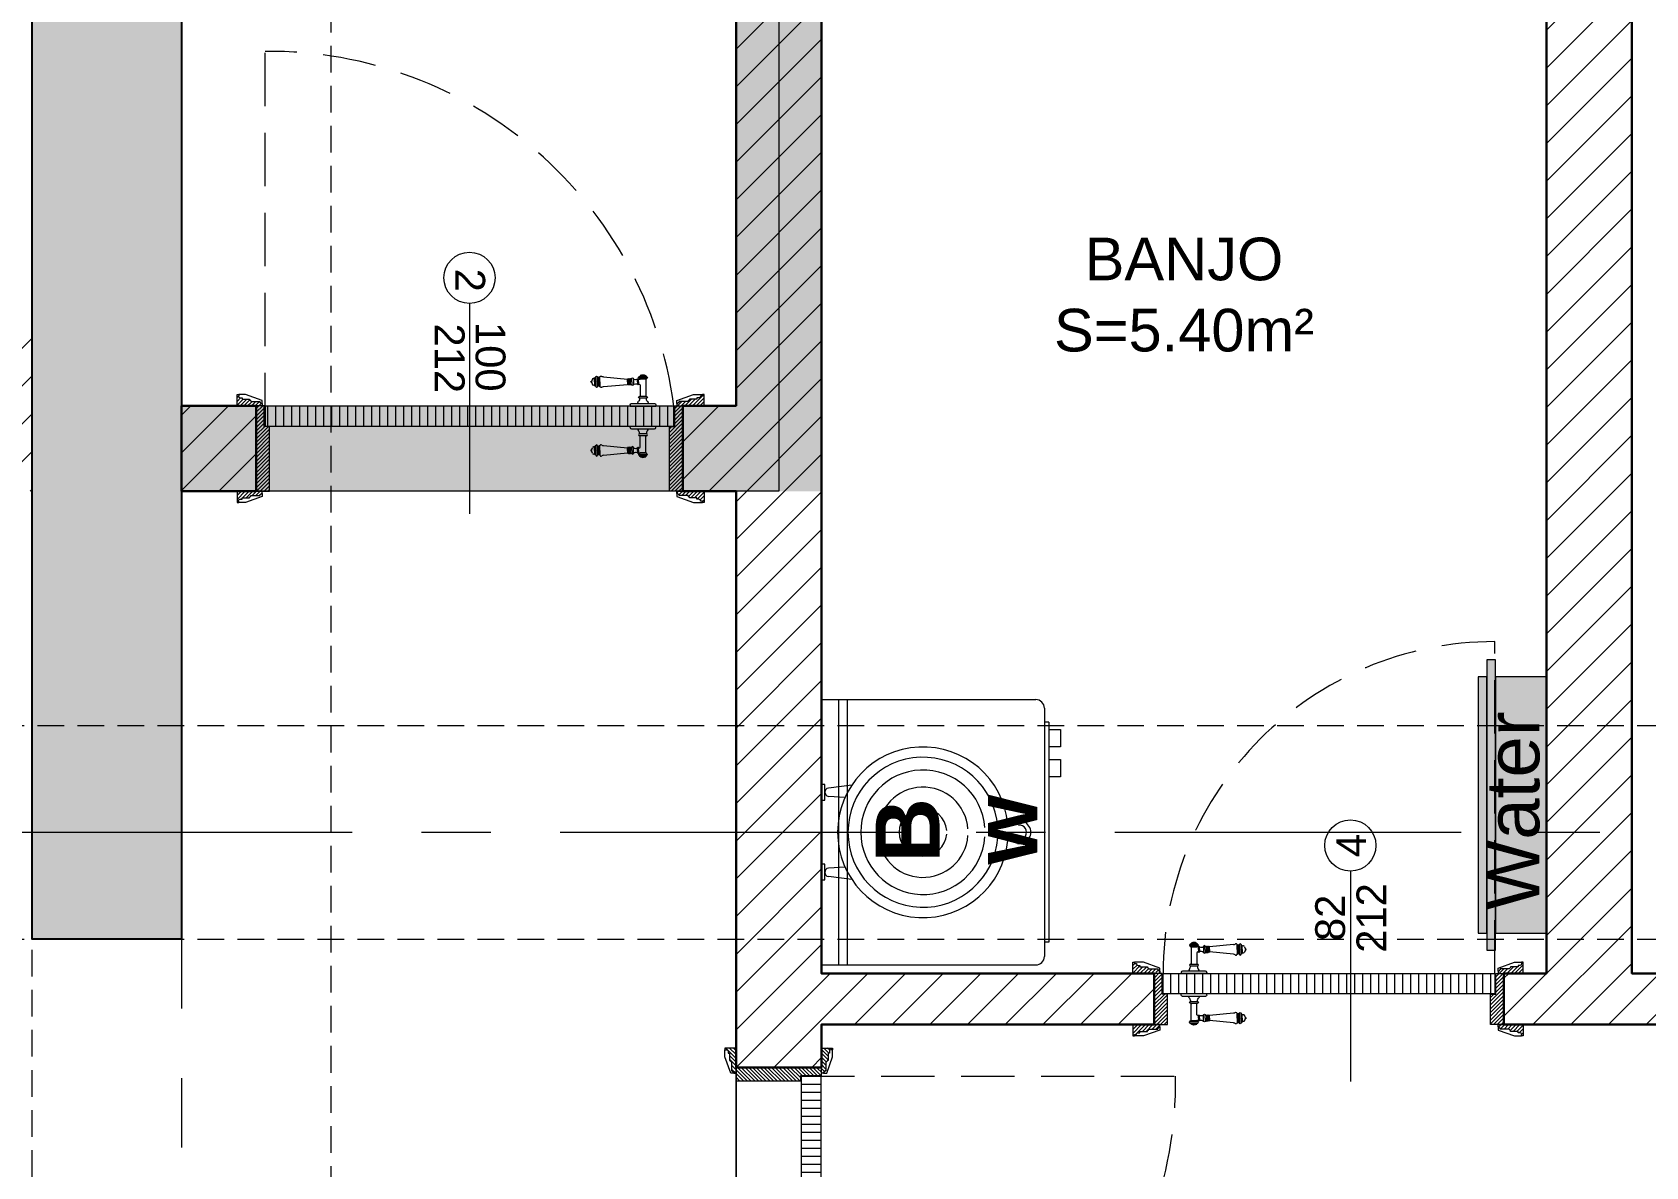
# Model space of a CAD drawing. Header units: centimetres. Extents: x 92587 to 105438, y -55119 to -48334.
# Drawn here: x 94709.1 to 95087.4, y -51350.6 to -51084.8 of the extents above; entities that cross this region are included whole.
import ezdxf

# ---------------------------------------------------------------- set-up
doc = ezdxf.new("R2010")
doc.units = ezdxf.units.CM
doc.header["$LTSCALE"] = 50
doc.header["$MEASUREMENT"] = 0
for name, pattern in [('AXES', [2, 1.25, -0.25, 0.25, -0.25]), ('CACHE', [0.375, 0.25, -0.125]), ('CONTINU', [0])]:
    doc.linetypes.add(name, pattern=pattern)
doc.layers.get('0').update_dxf_attribs({"color": 8})
for name, color, linetype in [('AXES', 10, 'AXES'), ('BETON COUPE', 3, 'CONTINU'), ('BETON TRAME', 252, 'Continuous'), ('TALUS', 2, 'Continuous'), ('TEXTE', 7, 'Continuous')]:
    doc.layers.add(name, color=color, linetype=linetype)
for name, color, linetype, lineweight in [('BANJO', 160, 'Continuous', 9), ('BETON CACHE', 4, 'CACHE', 5), ('BETON SUP TRAME', 4, 'CACHE', 5), ('CONSOLE ISOL.', 214, 'Continuous', 15), ('door', 44, 'Continuous', 5), ('KASETAT_Pen_No__22', 8, 'Continuous', 50), ('MACONNERIE COUPE', 7, 'Continuous', 30), ('MACONNERIE HACHURE', 253, 'Continuous', 13)]:
    doc.layers.add(name, color=color, linetype=linetype, lineweight=lineweight)
doc.layers.add('DEMOL', color=7, linetype='Continuous', lineweight=60, true_color=0xa87e00)
doc.layers.add('KASETAT_Pen_No__176', color=7, linetype='Continuous', lineweight=15, true_color=0x93a0c6)
doc.styles.add('GENERATED_STYLE_1', font='arial.ttf')
doc.styles.add('RS_TEXT_1.50', font='arial.ttf', dxfattribs={"height": 12.5})

# ---------------------------------------------------------------- blocks, each defined once
blk = doc.blocks.new('A$C1cd8c289')
at = {"layer": 'AXES', "lineweight": 5, "ltscale": 1.3}
for p, q in [((35, 1580), (35, -1344.97)), ((3195, -410), (-1985, -410))]:
    blk.add_line(p, q, dxfattribs=at)
blk = doc.blocks.new('door900')
at = {"color": 0}
for p, q in [((-9.3, 67.7), (9.3, 67.7)), ((9.3, 65.2), (-9.3, 65.2)), ((-6.8, 71.5), (-6.8, 70.2)), ((-5.5, 71.5), (-6.8, 71.5)), ((-6.8, 70.2), (6.8, 70.2)), ((-6.8, 62.7), (-6.8, 24)), ((-6.8, 62.7), (6.8, 62.7)), ((-5.5, 71.5), (5.5, 71.5)), ((5.5, 71.5), (6.8, 71.5)), ((6.8, 71.5), (6.8, 70.2)), ((8.7, 62.7), (6.8, 62.7)), ((6.8, 49.1), (6.8, 24)), ((8.7, 50.9), (8.7, 50.9)), ((10.5, 56.8), (10.5, 62.5)), ((10.5, 56.8), (10.5, 51.1)), ((12.7, 56.8), (12.7, 62.5)), ((12.7, 56.8), (12.7, 51.1)), ((22.5, 63.8), (22.5, 49.8)), ((26.5, 56.8), (26.5, 63.8)), ((26.5, 63.8), (29.1, 63.8)), ((26.5, 63.8), (29.1, 63.8)), ((26.5, 56.8), (26.5, 49.8)), ((26.5, 49.8), (29.1, 49.8)), ((26.5, 49.8), (29.1, 49.8)), ((29.1, 63.8), (29.1, 62.8)), ((29.1, 62.8), (29.1, 56.8)), ((29.1, 50.8), (29.1, 56.8)), ((29.1, 50.8), (29.1, 49.8)), ((29.1, 49.8), (29.1, 49.8)), ((31.1, 62.8), (31.1, 56.8)), ((31.1, 50.8), (31.1, 56.8)), ((34.1, 56.8), (34.1, 62.8)), ((34.1, 62.8), (34.1, 56.8)), ((34.1, 50.8), (34.1, 56.8)), ((34.1, 56.8), (34.1, 50.8)), ((92.8, 68.1), (36.2, 62.8)), ((36.2, 56.8), (36.2, 62.8)), ((36.2, 56.8), (36.2, 50.8)), ((92.8, 45.5), (36.2, 50.8)), ((101.2, 67.3), (103.2, 68)), ((101.2, 56.8), (101.2, 67.3)), ((101.2, 56.8), (101.2, 46.3)), ((101.2, 46.3), (103.2, 45.7)), ((103.2, 68), (103.2, 67.7)), ((103.2, 56.8), (103.2, 68)), ((103.2, 56.8), (103.2, 46.3)), ((103.2, 45.9), (103.2, 45.7)), ((106.5, 68), (105.5, 67.3)), ((105.5, 56.8), (105.5, 67.3)), ((105.5, 56.8), (105.5, 46.3)), ((106.5, 45.7), (105.5, 46.3)), ((106.5, 56.8), (106.5, 68)), ((106.5, 56.8), (106.5, 45.7)), ((110.7, 68), (111.8, 67.3)), ((110.7, 56.8), (110.7, 68)), ((110.7, 56.8), (110.7, 45.7)), ((110.7, 45.7), (111.8, 46.3)), ((111.8, 56.8), (111.8, 67.3)), ((111.8, 66.2), (113.3, 66.2)), ((111.8, 56.8), (111.8, 46.3)), ((111.8, 47.5), (113.3, 47.5)), ((113.3, 56.8), (113.3, 66.2)), ((113.3, 56.8), (113.3, 47.5)), ((120.5, 56.8), (120.5, 58.6)), ((120.5, 56.8), (120.5, 55)), ((-30, 3), (-30, 0)), ((30, 0), (-30, 0)), ((27, 6), (-27, 6)), ((-8.3, 22.3), (8.3, 22.3)), ((-8.3, 18.3), (8.3, 18.3)), ((30, 3), (30, 0))]:
    blk.add_line(p, q, dxfattribs=at)
for centre, radius, start, end in [((-9.3, 66.5), 1.25, 90, 270), ((-6.8, 67.7), 2.51, 90.115, 179.885), ((-6.8, 65.2), 2.51, 180.115, 269.885), ((0, 64), 9.29, 53.4104, 126.5896), ((6.8, 67.7), 2.51, 0.115, 89.885), ((6.8, 65.2), 2.51, 270.115, 359.885), ((8.7, 49), 1.91, 88.7426, 178.1515), ((8.6, 64.9), 2.15, 272.7029, 297.6142), ((8.6, 48.8), 2.15, 62.3858, 87.2971), ((9.3, 66.5), 1.25, 270, 90), ((10, 62.5), 0.561, 3.7097, 127.9634), ((10, 51.1), 0.561, 232.0366, 356.2903), ((11.6, 62.5), 1.1, 0.0106, 179.9894), ((11.6, 51.1), 1.1, 180.0106, 359.9894), ((16.7, 70.5), 8.83, 243.5466, 311.3694), ((16.7, 43.2), 8.83, 48.6306, 116.4534), ((24.5, 63.7), 2.01, 4.1469, 175.8531), ((24.5, 50), 2.01, 184.1469, 355.8531), ((30.1, 62.8), 1.03, 0, 180.0014), ((30.1, 50.8), 1.03, 179.9972, 0), ((32.6, 62.8), 1.48, 0, 180), ((32.6, 50.8), 1.48, 180, 0), ((35.2, 62.8), 1.03, 0, 180), ((32.6, 62.8), 1.48, 1.563306237032948e-10, 2.08440831604393e-10), ((35.2, 50.8), 1.03, 180, 0), ((93.1, 72.5), 4.4, 266.3976, 315.6468), ((93.1, 41.1), 4.4, 44.3532, 93.6024), ((98.3, 67.4), 2.89, 358.3861, 135.6468), ((98.3, 46.2), 2.89, 224.3532, 1.6139), ((104.3, 67.6), 1.15, 170.914, 348.1019), ((104.3, 46.1), 1.15, 11.8981, 189.086), ((108.6, 68), 2.1, 0, 180), ((108.6, 45.7), 2.1, 180, 0), ((115.5, 62.5), 2.84, 13.4568, 140.4953), ((115.5, 51.2), 2.84, 219.5047, 346.5432), ((127.9, 65.2), 9.88, 191.9991, 221.6757), ((127.9, 48.5), 9.88, 138.3243, 168.0009), ((120.5, 56.8), 1.79, 0, 90), ((120.5, 56.8), 1.79, 270, 0), ((-27, 3), 3, 90, 180), ((-6.8, 6), 6, 130.5908, 180), ((-16.6, 16.6), 8.41, 314.3689, 12.0705), ((-8.3, 20.3), 2, 90, 270), ((-8.5, 24), 1.71, 275.059, 359.7825), ((8.5, 24), 1.71, 180.2175, 264.941), ((16.6, 16.6), 8.41, 167.9295, 225.6311), ((8.3, 20.3), 2, 270, 90), ((6.8, 6), 6, 0, 49.4092), ((27, 3), 3, 0, 90)]:
    blk.add_arc(centre, radius, start, end, dxfattribs=at)

msp = doc.modelspace()

# ---------------------------------------------------------------- hatches: boundary and pattern name
at = {"layer": 'BETON TRAME', "transparency": 33554559}
h = msp.add_hatch(color=256, dxfattribs=at)
h.dxf.hatch_style = 1
h.paths.add_polyline_path([(94249.11, -51297.36), (94214.11, -51297.36), (94214.11, -50647.36), (94249.11, -50647.36), (94249.11, -50822.36), (94709.11, -50822.36), (94709.11, -50647.36), (94744.11, -50647.36), (94744.11, -51297.36), (94709.11, -51297.36), (94709.11, -50862.36), (94499.11, -50862.36), (94499.11, -51192.36), (94459.11, -51192.36), (94459.11, -50862.36), (94249.11, -50862.36)])
h.paths.add_polyline_path([(93379.11, -49972.36), (93379.11, -50022.36), (93514.11, -50022.36), (93514.11, -49972.36)])
h.paths.add_polyline_path([(94114.11, -49972.36), (94114.11, -50022.36), (94249.11, -50022.36), (94249.11, -49972.36)])
h.paths.add_polyline_path([(94709.11, -49972.36), (94709.11, -50022.36), (94844.11, -50022.36), (94844.11, -49972.36)])
h.paths.add_polyline_path([(95444.11, -49972.36), (95444.11, -50022.36), (95579.11, -50022.36), (95579.11, -49972.36)])
h.paths.add_polyline_path([(95444.11, -50647.36), (95444.11, -50697.36), (95579.11, -50697.36), (95579.11, -50647.36)])
h.paths.add_polyline_path([(93379.11, -50647.36), (93379.11, -50697.36), (93514.11, -50697.36), (93514.11, -50647.36)])
h.paths.add_polyline_path([(93379.11, -51247.36), (93379.11, -51297.36), (93514.11, -51297.36), (93514.11, -51247.36)])
h.paths.add_polyline_path([(95444.11, -51247.36), (95444.11, -51297.36), (95579.11, -51297.36), (95579.11, -51247.36)])
h.paths.add_polyline_path([(95444.11, -51987.36), (95444.11, -52037.36), (95579.11, -52037.36), (95579.11, -51987.36)])
h.paths.add_polyline_path([(93514.11, -52037.36), (93514.11, -51987.36), (93379.11, -51987.36), (93379.11, -52037.36)])
h.paths.add_polyline_path([(94209.11, -51987.36), (94209.11, -52037.36), (94319.11, -52037.36), (94319.11, -51987.36)])
h.paths.add_polyline_path([(94639.11, -51987.36), (94639.11, -52037.36), (94749.11, -52037.36), (94749.11, -51987.36)])
h.paths.add_polyline_path([(94614.11, -52037.36), (94639.11, -52037.36), (94639.11, -51532.36), (94614.11, -51532.36)])
h.paths.add_polyline_path([(94319.11, -52037.36), (94344.11, -52037.36), (94344.11, -51532.36), (94319.11, -51532.36)])
at = {"layer": 'door'}
h = msp.add_hatch(dxfattribs=at)
h.set_pattern_fill('ANSI31', color=256, scale=5, angle=1080)
h.set_pattern_definition([(45, (-52142.6491, 2782.608), (-0.4419417382, 0.4419417382), [])])
edge = h.paths.add_edge_path()
edge.add_line((94757.86, -51194.25), (94758.28, -51194.25))
edge.add_line((94758.28, -51194.25), (94758.28, -51193.93))
edge.add_line((94758.28, -51193.93), (94760.04, -51193.93))
edge.add_line((94760.04, -51193.93), (94760.04, -51193.72))
edge.add_arc((94760.04, -51193.41), 0.314, 270, 360)
edge.add_line((94760.35, -51193.41), (94762.45, -51193.41))
edge.add_line((94762.45, -51193.41), (94762.45, -51193.2))
edge.add_arc((94762.45, -51192.89), 0.314, 270, 360)
edge.add_line((94762.76, -51192.89), (94762.97, -51192.89))
edge.add_line((94762.97, -51192.89), (94762.97, -51192.36))
edge.add_line((94762.97, -51192.36), (94757.11, -51192.36))
edge.add_line((94757.11, -51192.36), (94757.11, -51194.98))
edge.add_line((94757.11, -51194.98), (94757.52, -51194.98))
edge.add_line((94757.52, -51194.98), (94757.52, -51194.67))
edge.add_line((94757.52, -51194.67), (94757.44, -51194.67))
edge.add_arc((94757.86, -51194.67), 0.419, 90, 180, ccw=False)
h.paths.add_polyline_path([(94761.61, -51192.36), (94764.75, -51192.36), (94764.75, -51177.18), (94763.49, -51177.18), (94763.49, -51172.36), (94761.61, -51172.36)])
edge = h.paths.add_edge_path()
edge.add_line((94757.86, -51170.48), (94758.28, -51170.48))
edge.add_line((94758.28, -51170.48), (94758.28, -51170.79))
edge.add_line((94758.28, -51170.79), (94760.04, -51170.79))
edge.add_line((94760.04, -51170.79), (94760.04, -51171))
edge.add_arc((94760.04, -51171.31), 0.314, 0, 90, ccw=False)
edge.add_line((94760.35, -51171.31), (94762.45, -51171.31))
edge.add_line((94762.45, -51171.31), (94762.45, -51171.52))
edge.add_arc((94762.45, -51171.84), 0.314, 0, 90, ccw=False)
edge.add_line((94762.76, -51171.84), (94762.97, -51171.84))
edge.add_line((94762.97, -51171.84), (94762.97, -51172.36))
edge.add_line((94762.97, -51172.36), (94757.11, -51172.36))
edge.add_line((94757.11, -51172.36), (94757.11, -51169.74))
edge.add_line((94757.11, -51169.74), (94757.52, -51169.74))
edge.add_line((94757.52, -51169.74), (94757.52, -51170.06))
edge.add_line((94757.52, -51170.06), (94757.44, -51170.06))
edge.add_arc((94757.86, -51170.06), 0.419, 180, 270)
h = msp.add_hatch(dxfattribs=at)
h.set_pattern_fill('ANSI31', color=256, scale=15, angle=585)
h.set_pattern_definition([(270, (141358.066, 46830.0404), (1.875, -1e-15), [])])
h.paths.add_polyline_path([(94763.7, -51177.13), (94859.51, -51177.13), (94859.51, -51172.41), (94763.7, -51172.41)])
h = msp.add_hatch(dxfattribs=at)
h.set_pattern_fill('ANSI31', color=256, scale=5, angle=1080)
h.set_pattern_definition([(45, (-52150.6491, 2782.608), (-0.4419417382, 0.4419417382), [])])
h.paths.add_polyline_path([(94861.61, -51192.36), (94858.47, -51192.36), (94858.47, -51177.18), (94859.72, -51177.18), (94859.72, -51172.36), (94861.61, -51172.36)])
edge = h.paths.add_edge_path()
edge.add_line((94865.36, -51194.25), (94864.94, -51194.25))
edge.add_line((94864.94, -51194.25), (94864.94, -51193.93))
edge.add_line((94864.94, -51193.93), (94863.18, -51193.93))
edge.add_line((94863.18, -51193.93), (94863.18, -51193.72))
edge.add_arc((94863.18, -51193.41), 0.314, 180, 270, ccw=False)
edge.add_line((94862.87, -51193.41), (94860.77, -51193.41))
edge.add_line((94860.77, -51193.41), (94860.77, -51193.2))
edge.add_arc((94860.77, -51192.89), 0.314, 180, 270, ccw=False)
edge.add_line((94860.46, -51192.89), (94860.25, -51192.89))
edge.add_line((94860.25, -51192.89), (94860.25, -51192.36))
edge.add_line((94860.25, -51192.36), (94866.61, -51192.36))
edge.add_line((94866.61, -51192.36), (94866.61, -51194.98))
edge.add_line((94866.61, -51194.98), (94866.2, -51194.98))
edge.add_line((94866.2, -51194.98), (94866.2, -51194.67))
edge.add_line((94866.2, -51194.67), (94865.78, -51194.67))
edge.add_arc((94865.36, -51194.67), 0.419, 0, 90)
edge = h.paths.add_edge_path()
edge.add_line((94865.36, -51170.48), (94864.94, -51170.48))
edge.add_line((94864.94, -51170.48), (94864.94, -51170.79))
edge.add_line((94864.94, -51170.79), (94863.18, -51170.79))
edge.add_line((94863.18, -51170.79), (94863.18, -51171))
edge.add_arc((94863.18, -51171.31), 0.314, 90, 180)
edge.add_line((94862.87, -51171.31), (94860.77, -51171.31))
edge.add_line((94860.77, -51171.31), (94860.77, -51171.52))
edge.add_arc((94860.77, -51171.84), 0.314, 90, 180)
edge.add_line((94860.46, -51171.84), (94860.25, -51171.84))
edge.add_line((94860.25, -51171.84), (94860.25, -51172.36))
edge.add_line((94860.25, -51172.36), (94866.61, -51172.36))
edge.add_line((94866.61, -51172.36), (94866.61, -51169.74))
edge.add_line((94866.61, -51169.74), (94866.2, -51169.74))
edge.add_line((94866.2, -51169.74), (94866.2, -51170.06))
edge.add_line((94866.2, -51170.06), (94865.78, -51170.06))
edge.add_arc((94865.36, -51170.06), 0.419, 270, 360, ccw=False)
h = msp.add_hatch(dxfattribs=at)
h.set_pattern_fill('ANSI31', color=256, scale=5, angle=1080)
h.set_pattern_definition([(45, (-53675.161, 2097.60795), (-0.4419417382, 0.4419417382), [])])
h.paths.add_polyline_path([(94972.12, -51317.36), (94975.26, -51317.36), (94975.26, -51310.18), (94974.01, -51310.18), (94974.01, -51305.36), (94972.12, -51305.36)])
edge = h.paths.add_edge_path()
edge.add_line((94968.37, -51319.25), (94968.79, -51319.25))
edge.add_line((94968.79, -51319.25), (94968.79, -51318.93))
edge.add_line((94968.79, -51318.93), (94970.55, -51318.93))
edge.add_line((94970.55, -51318.93), (94970.55, -51318.72))
edge.add_arc((94970.55, -51318.41), 0.314, 270, 360)
edge.add_line((94970.86, -51318.41), (94972.96, -51318.41))
edge.add_line((94972.96, -51318.41), (94972.96, -51318.2))
edge.add_arc((94972.96, -51317.89), 0.314, 270, 360)
edge.add_line((94973.27, -51317.89), (94973.48, -51317.89))
edge.add_line((94973.48, -51317.89), (94973.48, -51317.36))
edge.add_line((94973.48, -51317.36), (94967.12, -51317.36))
edge.add_line((94967.12, -51317.36), (94967.12, -51319.98))
edge.add_line((94967.12, -51319.98), (94967.53, -51319.98))
edge.add_line((94967.53, -51319.98), (94967.53, -51319.67))
edge.add_line((94967.53, -51319.67), (94967.95, -51319.67))
edge.add_arc((94968.37, -51319.67), 0.419, 90, 180, ccw=False)
edge = h.paths.add_edge_path()
edge.add_line((94968.37, -51303.48), (94968.79, -51303.48))
edge.add_line((94968.79, -51303.48), (94968.79, -51303.79))
edge.add_line((94968.79, -51303.79), (94970.55, -51303.79))
edge.add_line((94970.55, -51303.79), (94970.55, -51304))
edge.add_arc((94970.55, -51304.31), 0.314, 0, 90, ccw=False)
edge.add_line((94970.86, -51304.31), (94972.96, -51304.31))
edge.add_line((94972.96, -51304.31), (94972.96, -51304.52))
edge.add_arc((94972.96, -51304.84), 0.314, 0, 90, ccw=False)
edge.add_line((94973.27, -51304.84), (94973.48, -51304.84))
edge.add_line((94973.48, -51304.84), (94973.48, -51305.36))
edge.add_line((94973.48, -51305.36), (94967.12, -51305.36))
edge.add_line((94967.12, -51305.36), (94967.12, -51302.74))
edge.add_line((94967.12, -51302.74), (94967.53, -51302.74))
edge.add_line((94967.53, -51302.74), (94967.53, -51303.06))
edge.add_line((94967.53, -51303.06), (94967.95, -51303.06))
edge.add_arc((94968.37, -51303.06), 0.419, 180, 270)
h = msp.add_hatch(dxfattribs=at)
h.set_pattern_fill('ANSI31', color=256, scale=15, angle=585)
h.set_pattern_definition([(270, (139833.5541, 46145.0404), (1.875, -2e-15), [])])
h.paths.add_polyline_path([(95052.01, -51310.13), (94974.22, -51310.13), (94974.22, -51305.41), (95052.01, -51305.41)])
h = msp.add_hatch(dxfattribs=at)
h.set_pattern_fill('ANSI31', color=256, scale=5, angle=1080)
h.set_pattern_definition([(45, (-53665.1491, 2097.60795), (-0.4419417382, 0.4419417382), [])])
edge = h.paths.add_edge_path()
edge.add_line((95057.86, -51319.25), (95057.44, -51319.25))
edge.add_line((95057.44, -51319.25), (95057.44, -51318.93))
edge.add_line((95057.44, -51318.93), (95055.68, -51318.93))
edge.add_line((95055.68, -51318.93), (95055.68, -51318.72))
edge.add_arc((95055.68, -51318.41), 0.314, 180, 270, ccw=False)
edge.add_line((95055.37, -51318.41), (95053.27, -51318.41))
edge.add_line((95053.27, -51318.41), (95053.27, -51318.2))
edge.add_arc((95053.27, -51317.89), 0.314, 180, 270, ccw=False)
edge.add_line((95052.96, -51317.89), (95052.75, -51317.89))
edge.add_line((95052.75, -51317.89), (95052.75, -51317.36))
edge.add_line((95052.75, -51317.36), (95058.61, -51317.36))
edge.add_line((95058.61, -51317.36), (95058.61, -51319.98))
edge.add_line((95058.61, -51319.98), (95058.2, -51319.98))
edge.add_line((95058.2, -51319.98), (95058.2, -51319.67))
edge.add_line((95058.2, -51319.67), (95058.28, -51319.67))
edge.add_arc((95057.86, -51319.67), 0.419, 360, 450)
h.paths.add_polyline_path([(95054.11, -51317.36), (95050.97, -51317.36), (95050.97, -51310.18), (95052.22, -51310.18), (95052.22, -51305.36), (95054.11, -51305.36)])
edge = h.paths.add_edge_path()
edge.add_line((95057.86, -51303.48), (95057.44, -51303.48))
edge.add_line((95057.44, -51303.48), (95057.44, -51303.79))
edge.add_line((95057.44, -51303.79), (95055.68, -51303.79))
edge.add_line((95055.68, -51303.79), (95055.68, -51304))
edge.add_arc((95055.68, -51304.31), 0.314, 90, 180)
edge.add_line((95055.37, -51304.31), (95053.27, -51304.31))
edge.add_line((95053.27, -51304.31), (95053.27, -51304.52))
edge.add_arc((95053.27, -51304.84), 0.314, 90, 180)
edge.add_line((95052.96, -51304.84), (95052.75, -51304.84))
edge.add_line((95052.75, -51304.84), (95052.75, -51305.36))
edge.add_line((95052.75, -51305.36), (95058.61, -51305.36))
edge.add_line((95058.61, -51305.36), (95058.61, -51302.74))
edge.add_line((95058.61, -51302.74), (95058.2, -51302.74))
edge.add_line((95058.2, -51302.74), (95058.2, -51303.06))
edge.add_line((95058.2, -51303.06), (95058.28, -51303.06))
edge.add_arc((95057.86, -51303.06), 0.419, -90, 0, ccw=False)
h = msp.add_hatch(dxfattribs=at)
h.set_pattern_fill('ANSI31', color=256, scale=5, angle=990)
h.set_pattern_definition([(315, (150199.07865, 93141.89516), (0.4419417382, 0.4419417382), [])])
edge = h.paths.add_edge_path()
edge.add_line((94872.22, -51323.61), (94872.22, -51324.03))
edge.add_line((94872.22, -51324.03), (94872.54, -51324.03))
edge.add_line((94872.54, -51324.03), (94872.54, -51325.79))
edge.add_line((94872.54, -51325.79), (94872.75, -51325.79))
edge.add_arc((94873.06, -51325.79), 0.314, 180, 270)
edge.add_line((94873.06, -51326.11), (94873.06, -51328.2))
edge.add_line((94873.06, -51328.2), (94873.27, -51328.2))
edge.add_arc((94873.58, -51328.2), 0.314, 180, 270)
edge.add_line((94873.58, -51328.51), (94873.58, -51328.72))
edge.add_line((94873.58, -51328.72), (94874.11, -51328.72))
edge.add_line((94874.11, -51328.72), (94874.11, -51322.86))
edge.add_line((94874.11, -51322.86), (94871.49, -51322.86))
edge.add_line((94871.49, -51322.86), (94871.49, -51323.27))
edge.add_line((94871.49, -51323.27), (94871.8, -51323.27))
edge.add_line((94871.8, -51323.27), (94871.8, -51323.19))
edge.add_arc((94871.8, -51323.61), 0.419, 0, 90, ccw=False)
h.paths.add_polyline_path([(94874.11, -51327.36), (94874.11, -51330.51), (94889.29, -51330.51), (94889.29, -51329.25), (94894.11, -51329.25), (94894.11, -51327.36)])
edge = h.paths.add_edge_path()
edge.add_line((94895.99, -51323.61), (94895.99, -51324.03))
edge.add_line((94895.99, -51324.03), (94895.68, -51324.03))
edge.add_line((94895.68, -51324.03), (94895.68, -51325.79))
edge.add_line((94895.68, -51325.79), (94895.47, -51325.79))
edge.add_arc((94895.16, -51325.79), 0.314, 270, 360, ccw=False)
edge.add_line((94895.16, -51326.11), (94895.16, -51328.2))
edge.add_line((94895.16, -51328.2), (94894.95, -51328.2))
edge.add_arc((94894.63, -51328.2), 0.314, -90, 0, ccw=False)
edge.add_line((94894.63, -51328.51), (94894.63, -51328.72))
edge.add_line((94894.63, -51328.72), (94894.11, -51328.72))
edge.add_line((94894.11, -51328.72), (94894.11, -51322.86))
edge.add_line((94894.11, -51322.86), (94896.73, -51322.86))
edge.add_line((94896.73, -51322.86), (94896.73, -51323.27))
edge.add_line((94896.73, -51323.27), (94896.41, -51323.27))
edge.add_line((94896.41, -51323.27), (94896.41, -51323.19))
edge.add_arc((94896.41, -51323.61), 0.419, 90, 180)
h = msp.add_hatch(dxfattribs=at)
h.set_pattern_fill('ANSI31', color=256, scale=15, angle=495)
h.set_pattern_definition([(180, (194246.511, -100358.82), (-1e-15, -1.875), [])])
h.paths.add_polyline_path([(94889.34, -51329.46), (94889.34, -51425.27), (94894.06, -51425.27), (94894.06, -51329.46)])
at = {"layer": 'KASETAT_Pen_No__176', "linetype": 'Continuous', "lineweight": 0, "true_color": 0x139b48}
msp.add_hatch(color=114, dxfattribs=at).paths.add_polyline_path([(95048.11, -51235.9), (95048.11, -51295.9), (95050.11, -51295.9), (95050.11, -51299.9), (95052.11, -51299.9), (95052.11, -51295.9), (95064.11, -51295.9), (95064.11, -51235.9), (95052.11, -51235.9), (95052.11, -51231.9), (95050.11, -51231.9), (95050.11, -51235.9)])
at = {"layer": 'MACONNERIE HACHURE'}
h = msp.add_hatch(dxfattribs=at)
h.set_pattern_fill('ANSI31', color=256, scale=50, style=0)
h.set_pattern_definition([(45, (0, 5835.283), (-4.41941738, 4.41941738), [])])
h.paths.add_polyline_path([(93729.11, -50527.36), (93729.11, -50358.36), (93801.11, -50358.36), (93801.11, -50337.36), (93779.11, -50337.36), (93779.11, -50332.36), (93959.11, -50332.36), (93959.11, -50344.36), (93909.11, -50344.36), (93909.11, -50517.36), (93887.11, -50517.36), (93887.11, -50505.36), (93897.11, -50505.36), (93897.11, -50344.36), (93806.11, -50344.36), (93806.11, -50363.36), (93749.11, -50363.36), (93749.11, -50505.36), (93805.11, -50505.36), (93805.11, -50517.36), (93741.11, -50517.36), (93741.11, -50527.36)])
h.paths.add_polyline_path([(94298.94, -51192.36), (94249.11, -51192.36), (94249.11, -51152.36), (94298.94, -51152.36)])
h.paths.add_polyline_path([(94459.11, -51192.36), (94419.11, -51192.36), (94419.11, -51152.36), (94459.11, -51152.36)])
h.paths.add_polyline_path([(94319.11, -51547.36), (94229.11, -51547.36), (94229.11, -51487.36), (94076.11, -51487.36), (94076.11, -51547.36), (94064.11, -51547.36), (94064.11, -51427.36), (94084.11, -51427.36), (94084.11, -51462.36), (94249.11, -51462.36), (94249.11, -51511.36), (94319.11, -51511.36), (94319.11, -51462.36), (94354.11, -51462.36), (94354.11, -51482.36), (94344.11, -51482.36), (94344.11, -51532.36), (94319.11, -51532.36), (94319.11, -51516.36), (94249.11, -51516.36), (94249.11, -51542.36), (94319.11, -51542.36)])
h.paths.add_polyline_path([(93749.11, -49932.36), (93849.11, -49932.36), (93849.11, -49907.36), (93749.11, -49907.36)])
h.paths.add_polyline_path([(93514.11, -51940.47), (93489.11, -51940.47), (93489.11, -51987.36), (93514.11, -51987.36)])
h.paths.add_polyline_path([(93514.11, -50042.36), (93489.11, -50042.36), (93489.11, -50022.36), (93514.11, -50022.36)])
h.paths.add_polyline_path([(94196.61, -51192.36), (94214.11, -51192.36), (94214.11, -51172.36), (94196.61, -51172.36)])
h.paths.add_polyline_path([(93874.11, -51305.36), (93864.11, -51305.36), (93864.11, -51317.36), (93904.11, -51317.36), (93904.11, -51305.36), (93894.11, -51305.36), (93894.11, -50987.36), (94064.11, -50987.36), (94064.11, -51305.36), (93986.1, -51305.36), (93986.1, -51317.36), (94064.11, -51317.36), (94064.11, -51327.36), (94084.11, -51327.36), (94084.11, -51192.36), (94096.61, -51192.36), (94096.61, -51172.36), (94084.11, -51172.36), (94084.11, -50957.36), (94063.11, -50957.36), (94063.11, -50627.36), (93965.1, -50627.36), (93965.1, -50639.36), (94043.11, -50639.36), (94043.11, -50957.36), (93873.11, -50957.36), (93873.11, -50639.36), (93883.11, -50639.36), (93883.11, -50627.36), (93843.11, -50627.36), (93843.11, -50639.36), (93853.11, -50639.36), (93853.11, -50957.36), (93514.11, -50957.36), (93514.11, -50912.36), (93489.11, -50912.36), (93489.11, -50962.36), (93379.11, -50962.36), (93379.11, -50982.36), (93489.11, -50982.36), (93489.11, -51032.36), (93514.11, -51032.36), (93514.11, -50987.36), (93874.11, -50987.36)])
h.paths.add_polyline_path([(93706.11, -50332.36), (93706.11, -50352.36), (93404.11, -50352.36), (93404.11, -50417.36), (93379.11, -50417.36), (93379.11, -50327.36), (93489.11, -50327.36), (93489.11, -50312.36), (93514.11, -50312.36), (93514.11, -50332.36)])
h.paths.add_polyline_path([(94149.11, -50235.36), (94174.11, -50235.36), (94174.11, -50513.36), (94226.11, -50513.36), (94226.11, -50535.36), (94214.11, -50535.36), (94214.11, -50525.36), (94089.11, -50525.36), (94089.11, -50513.36), (94149.11, -50513.36)])
h.paths.add_polyline_path([(94174.11, -50162.36), (94174.11, -50142.36), (94224.11, -50142.36), (94224.11, -50022.36), (94249.11, -50022.36), (94249.11, -50137.36), (94266.61, -50137.36), (94266.61, -50162.36)])
h.paths.add_polyline_path([(93514.11, -49972.36), (93514.11, -49932.36), (93569.11, -49932.36), (93569.11, -49907.36), (93489.11, -49907.36), (93489.11, -49972.36)])
h.paths.add_polyline_path([(94089.11, -49932.36), (94029.11, -49932.36), (94029.11, -49907.36), (94114.11, -49907.36), (94114.11, -49972.36), (94114.11, -49972.36), (94114.11, -50022.36), (94089.11, -50022.36)])
h.paths.add_polyline_path([(93514.11, -51612.36), (93514.11, -51670.47), (93489.11, -51670.47), (93489.11, -51617.36), (93379.11, -51617.36), (93379.11, -51527.36), (93404.11, -51527.36), (93404.11, -51592.36), (93737.11, -51592.36), (93737.11, -51419.36), (93749.11, -51419.36), (93749.11, -51427.36), (93805.11, -51427.36), (93805.11, -51439.36), (93749.11, -51439.36), (93749.11, -51587.36), (93897.11, -51587.36), (93897.11, -51439.36), (93887.11, -51439.36), (93887.11, -51427.36), (93909.11, -51427.36), (93909.11, -51600.36), (93958.97, -51600.36), (93958.97, -51612.36)])
h.paths.add_polyline_path([(93749.11, -51285.36), (93749.11, -51305.36), (93772.11, -51305.36), (93772.11, -51317.36), (93749.11, -51317.36), (93749.11, -51327.36), (93737.11, -51327.36), (93737.11, -51297.36), (93514.11, -51297.36), (93514.11, -51285.36)], flags=17)
h.paths.add_polyline_path([(93729.11, -50647.36), (93514.11, -50647.36), (93514.11, -50659.36), (93741.11, -50659.36), (93741.11, -50639.36), (93751.11, -50639.36), (93751.11, -50627.36), (93741.11, -50627.36), (93741.11, -50619.36), (93729.11, -50619.36)])
h.paths.add_polyline_path([(94314.11, -50647.36), (94314.11, -50635.36), (94226.11, -50635.36), (94226.11, -50627.36), (94214.11, -50627.36), (94214.11, -50647.36)])
h.paths.add_polyline_path([(93404.11, -51297.36), (93379.11, -51297.36), (93379.11, -51347.36), (93404.11, -51347.36)])
h.paths.add_polyline_path([(93404.11, -50647.36), (93379.11, -50647.36), (93379.11, -50597.36), (93404.11, -50597.36)])
h.paths.add_polyline_path([(93514.11, -51247.36), (93489.11, -51247.36), (93489.11, -51192.47), (93514.11, -51192.47)], flags=17)
h.paths.add_polyline_path([(93514.11, -50697.36), (93489.11, -50697.36), (93489.11, -50752.25), (93514.11, -50752.25)], flags=17)
h.paths.add_polyline_path([(94659.28, -51192.36), (94709.11, -51192.36), (94709.11, -51152.36), (94659.28, -51152.36)])
h.paths.add_polyline_path([(94499.11, -51192.36), (94539.11, -51192.36), (94539.11, -51152.36), (94499.11, -51152.36)])
h.paths.add_polyline_path([(94344.11, -52012.36), (94364.11, -52012.36), (94364.11, -52037.36), (94344.11, -52037.36)])
h.paths.add_polyline_path([(94029.11, -52012.36), (94029.11, -52037.36), (94209.11, -52037.36), (94209.11, -52012.36)])
h.paths.add_polyline_path([(94639.11, -51547.36), (94729.11, -51547.36), (94729.11, -51487.36), (94882.11, -51487.36), (94882.11, -51547.36), (94894.11, -51547.36), (94894.11, -51427.36), (94874.11, -51427.36), (94874.11, -51462.36), (94709.11, -51462.36), (94709.11, -51511.36), (94639.11, -51511.36), (94639.11, -51462.36), (94454.11, -51462.36), (94454.11, -51482.36), (94614.11, -51482.36), (94614.11, -51532.36), (94639.11, -51532.36), (94639.11, -51516.36), (94709.11, -51516.36), (94709.11, -51542.36), (94639.11, -51542.36)])
h.paths.add_polyline_path([(95209.11, -49932.36), (95109.11, -49932.36), (95109.11, -49907.36), (95209.11, -49907.36)])
h.paths.add_polyline_path([(95444.11, -51940.47), (95469.11, -51940.47), (95469.11, -51987.36), (95444.11, -51987.36)])
h.paths.add_polyline_path([(95444.11, -50042.36), (95469.11, -50042.36), (95469.11, -50022.36), (95444.11, -50022.36)])
h.paths.add_polyline_path([(94761.61, -51192.36), (94744.11, -51192.36), (94744.11, -51172.36), (94761.61, -51172.36)])
h.paths.add_polyline_path([(94464.11, -50162.36), (94446.61, -50162.36), (94446.61, -50137.36), (94464.11, -50137.36), (94464.11, -49972.36), (94494.11, -49972.36), (94494.11, -50137.36), (94511.72, -50137.36), (94511.72, -50162.36), (94494.11, -50162.36), (94494.11, -50635.36), (94562.11, -50635.36), (94562.11, -50647.36), (94494.11, -50647.36), (94494.11, -50822.36), (94464.11, -50822.36), (94464.11, -50647.36), (94396.11, -50647.36), (94396.11, -50635.36), (94464.11, -50635.36)])
h.paths.add_polyline_path([(95084.11, -51305.36), (95094.11, -51305.36), (95094.11, -51317.36), (95054.11, -51317.36), (95054.11, -51305.36), (95064.11, -51305.36), (95064.11, -50987.36), (94894.11, -50987.36), (94894.11, -51305.36), (94972.12, -51305.36), (94972.12, -51317.36), (94894.11, -51317.36), (94894.11, -51327.36), (94874.11, -51327.36), (94874.11, -51192.36), (94861.61, -51192.36), (94861.61, -51172.36), (94874.11, -51172.36), (94874.11, -50957.36), (94895.11, -50957.36), (94895.11, -50627.36), (94993.12, -50627.36), (94993.12, -50639.36), (94915.11, -50639.36), (94915.11, -50957.36), (95085.11, -50957.36), (95085.11, -50639.36), (95075.11, -50639.36), (95075.11, -50627.36), (95115.11, -50627.36), (95115.11, -50639.36), (95105.11, -50639.36), (95105.11, -50957.36), (95444.11, -50957.36), (95444.11, -50912.36), (95469.11, -50912.36), (95469.11, -50962.36), (95579.11, -50962.36), (95579.11, -50982.36), (95469.11, -50982.36), (95469.11, -51032.36), (95444.11, -51032.36), (95444.11, -50987.36), (95084.11, -50987.36)])
h.paths.add_polyline_path([(95229.11, -50358.36), (95157.11, -50358.36), (95157.11, -50337.36), (95179.11, -50337.36), (95179.11, -50332.36), (94999.11, -50332.36), (94999.11, -50344.36), (95049.11, -50344.36), (95049.11, -50517.36), (95071.11, -50517.36), (95071.11, -50505.36), (95061.11, -50505.36), (95061.11, -50344.36), (95152.11, -50344.36), (95152.11, -50363.36), (95209.11, -50363.36), (95209.11, -50505.36), (95153.11, -50505.36), (95153.11, -50517.36), (95217.11, -50517.36), (95217.11, -50527.36), (95229.11, -50527.36)])
h.paths.add_polyline_path([(95252.11, -50332.36), (95252.11, -50352.36), (95554.11, -50352.36), (95554.11, -50417.36), (95579.11, -50417.36), (95579.11, -50327.36), (95469.11, -50327.36), (95469.11, -50312.36), (95444.11, -50312.36), (95444.11, -50332.36)])
h.paths.add_polyline_path([(94809.11, -50235.36), (94784.11, -50235.36), (94784.11, -50513.36), (94732.11, -50513.36), (94732.11, -50535.36), (94744.11, -50535.36), (94744.11, -50525.36), (94869.11, -50525.36), (94869.11, -50513.36), (94809.11, -50513.36)])
h.paths.add_polyline_path([(94784.11, -50162.36), (94784.11, -50142.36), (94734.11, -50142.36), (94734.11, -50022.36), (94709.11, -50022.36), (94709.11, -50137.36), (94691.61, -50137.36), (94691.61, -50162.36)])
h.paths.add_polyline_path([(95444.11, -49972.36), (95444.11, -49932.36), (95389.11, -49932.36), (95389.11, -49907.36), (95469.11, -49907.36), (95469.11, -49972.36)])
h.paths.add_polyline_path([(94869.11, -49932.36), (94929.11, -49932.36), (94929.11, -49907.36), (94844.11, -49907.36), (94844.11, -49972.36), (94844.11, -49972.36), (94844.11, -50022.36), (94869.11, -50022.36)])
h.paths.add_polyline_path([(93514.11, -52012.36), (93569.11, -52012.36), (93569.11, -52037.36), (93514.11, -52037.36)])
h.paths.add_polyline_path([(93749.11, -52012.36), (93749.11, -52037.36), (93849.11, -52037.36), (93849.11, -52012.36)])
h.paths.add_polyline_path([(94464.11, -52012.36), (94614.11, -52012.36), (94614.11, -52037.36), (94464.11, -52037.36)])
h.paths.add_polyline_path([(94749.11, -52012.36), (95444.11, -52012.36), (95444.11, -52037.36), (94749.11, -52037.36)])
h.paths.add_polyline_path([(95444.11, -51612.36), (95444.11, -51670.47), (95469.11, -51670.47), (95469.11, -51617.36), (95579.11, -51617.36), (95579.11, -51527.36), (95554.11, -51527.36), (95554.11, -51592.36), (95221.11, -51592.36), (95221.11, -51419.36), (95209.11, -51419.36), (95209.11, -51427.36), (95153.11, -51427.36), (95153.11, -51439.36), (95209.11, -51439.36), (95209.11, -51587.36), (95061.11, -51587.36), (95061.11, -51439.36), (95071.11, -51439.36), (95071.11, -51427.36), (95049.11, -51427.36), (95049.11, -51600.36), (94999.24, -51600.36), (94999.24, -51612.36)])
h.paths.add_polyline_path([(95209.11, -51285.36), (95209.11, -51305.36), (95186.11, -51305.36), (95186.11, -51317.36), (95209.11, -51317.36), (95209.11, -51327.36), (95221.11, -51327.36), (95221.11, -51297.36), (95444.11, -51297.36), (95444.11, -51285.36)], flags=17)
h.paths.add_polyline_path([(95229.11, -50647.36), (95444.11, -50647.36), (95444.11, -50659.36), (95217.11, -50659.36), (95217.11, -50639.36), (95207.11, -50639.36), (95207.11, -50627.36), (95217.11, -50627.36), (95217.11, -50619.36), (95229.11, -50619.36)])
h.paths.add_polyline_path([(94644.11, -50647.36), (94644.11, -50635.36), (94732.11, -50635.36), (94732.11, -50627.36), (94744.11, -50627.36), (94744.11, -50647.36)])
h.paths.add_polyline_path([(95554.11, -51297.36), (95579.11, -51297.36), (95579.11, -51347.36), (95554.11, -51347.36)])
h.paths.add_polyline_path([(95554.11, -50647.36), (95579.11, -50647.36), (95579.11, -50597.36), (95554.11, -50597.36)])
h.paths.add_polyline_path([(95444.11, -51247.36), (95469.11, -51247.36), (95469.11, -51192.47), (95444.11, -51192.47)], flags=17)
h.paths.add_polyline_path([(95444.11, -50697.36), (95469.11, -50697.36), (95469.11, -50752.25), (95444.11, -50752.25)], flags=17)
at = {"layer": 'TALUS', "ltscale": 0.5, "true_color": 0xf8991e, "transparency": 33554610}
h = msp.add_hatch(color=30, dxfattribs=at)
h.dxf.hatch_style = 1
h.paths.add_polyline_path([(94744.11, -51192.36), (94894.11, -51192.36), (94894.21, -50987.36), (95469.11, -50987.36), (95469.11, -50982.36), (95579.11, -50982.36), (95579.11, -50962.36), (95469.11, -50962.36), (95469.11, -50957.36), (94874.11, -50957.36), (94874.11, -51172.36), (94744.11, -51172.36)])
h.paths.add_polyline_path([(94214.11, -51192.36), (94064.11, -51192.36), (94064, -50987.36), (93489.11, -50987.36), (93489.11, -50982.36), (93379.11, -50982.36), (93379.11, -50962.36), (93489.11, -50962.36), (93489.11, -50957.36), (94084.11, -50957.36), (94084.11, -51172.36), (94214.11, -51172.36)])
h.paths.add_polyline_path([(94464.11, -50822.36), (94494.11, -50822.36), (94494.11, -49972.36), (94464.11, -49972.36)])

# ---------------------------------------------------------------- linework, layer by layer
at = {"layer": 'BANJO'}
for p, q in [((94894.11, -51241.2), (94944.39, -51241.2)), ((94894.11, -51241.2), (94894.11, -51303.36)), ((94898.11, -51241.2), (94898.11, -51303.36)), ((94900.11, -51241.2), (94900.11, -51303.36)), ((94946.39, -51243.2), (94946.39, -51301.36)), ((94947.39, -51246.51), (94946.39, -51246.51)), ((94947.39, -51246.51), (94947.39, -51298.06)), ((94947.39, -51248.24), (94950.16, -51248.24)), ((94950.16, -51248.24), (94950.16, -51252.3)), ((94950.16, -51252.3), (94947.39, -51252.3)), ((94947.39, -51255.24), (94950.16, -51255.24)), ((94950.16, -51255.24), (94950.16, -51259.3)), ((94950.16, -51259.3), (94947.39, -51259.3)), ((94901.25, -51261.22), (94895.74, -51261.91)), ((94899.65, -51264.13), (94895.74, -51263.88)), ((94940.12, -51269.68), (94934.24, -51271.3)), ((94940.12, -51274.88), (94934.24, -51273.27)), ((94899.65, -51280.43), (94895.74, -51280.68)), ((94901.25, -51283.35), (94895.74, -51282.65)), ((94947.39, -51298.06), (94946.39, -51298.06)), ((94894.11, -51303.36), (94944.39, -51303.36))]:
    msp.add_line(p, q, dxfattribs=at)
for points in [[(94894.11, -51261.07), (94894.11, -51264.73), (94894.92, -51264.73), (94894.92, -51261.07)], [(94894.11, -51279.74), (94894.11, -51283.4), (94894.91, -51283.4), (94894.91, -51279.74)]]:
    msp.add_lwpolyline(points, close=True, dxfattribs=at)
for centre, radius, start, end in [((94944.39, -51243.2), 2, 0, 90), ((94917.92, -51272.28), 20, 5.6501, 354.3499), ((94917.92, -51272.28), 17.58, 4.3008, 355.6992), ((94917.92, -51272.28), 14.58, 4.3008, 355.6992), ((94895.92, -51262.9), 1, 100.3544, 259.6456), ((94917.92, -51272.28), 10.58, 4.3008, 355.6992), ((94917.92, -51272.28), 5.58, 4.3008, 355.6992), ((94934.42, -51272.28), 1, 100.3544, 259.6456), ((94940.57, -51272.28), 2.64, 259.9738, 100.0262), ((94940.57, -51272.28), 1.64, 259.9738, 100.0262), ((94895.92, -51281.67), 1, 100.3544, 259.6456), ((94944.39, -51301.36), 2, 270, 0)]:
    msp.add_arc(centre, radius, start, end, dxfattribs=at)
at = {"layer": 'BETON CACHE', "lineweight": 5, "ltscale": 0.5}
msp.add_lwpolyline([(95579.11, -51247.36), (93379.11, -51247.36), (93379.11, -51297.36), (95579.11, -51297.36)], close=True, dxfattribs=at)
at = {"layer": 'BETON COUPE'}
msp.add_lwpolyline([(94249.11, -51297.36), (94214.11, -51297.36), (94214.11, -50647.36), (94249.11, -50647.36), (94249.11, -50822.36), (94709.11, -50822.36), (94709.11, -50647.36), (94744.11, -50647.36), (94744.11, -51297.36), (94709.11, -51297.36), (94709.11, -50862.36), (94499.11, -50862.36), (94499.11, -51192.36), (94459.11, -51192.36), (94459.11, -50862.36), (94249.11, -50862.36)], close=True, dxfattribs=at)
at = {"layer": 'BETON SUP TRAME', "lineweight": 5, "ltscale": 0.5}
msp.add_lwpolyline([(94709.11, -49972.36), (94779.11, -49972.36), (94779.11, -52037.36), (94709.11, -52037.36)], close=True, dxfattribs=at)
at = {"layer": 'CONSOLE ISOL.'}
for points in [[(95579.11, -50972.36), (94884.11, -50972.36), (94884.11, -51192.36), (94744.11, -51192.36), (94744.11, -50822.36), (94479.11, -50822.36), (94479.11, -49972.36), (94844.11, -49972.36), (94844.11, -49907.36), (95469.11, -49907.36), (95469.11, -49972.36), (95579.11, -49972.36), (95579.11, -50037.36), (95679.11, -50037.36), (95679.11, -50312.36), (95579.11, -50312.36)], [(95579.11, -50972.36), (94884.11, -50972.36), (94884.11, -51192.36), (94744.11, -51192.36), (94744.11, -50822.36), (94479.11, -50822.36), (94479.11, -49972.36), (94844.11, -49972.36), (94844.11, -49907.36), (95469.11, -49907.36), (95469.11, -49972.36), (95579.11, -49972.36), (95579.11, -50037.36), (95679.11, -50037.36), (95679.11, -50312.36), (95579.11, -50312.36)], [(94744.11, -50822.36), (94214.11, -50822.36), (94214.11, -51192.36), (94084.11, -51192.36), (94084.11, -51462.36), (94249.11, -51462.36), (94249.11, -51542.36), (94319.11, -51542.36), (94319.11, -52037.36), (94639.11, -52037.36), (94639.11, -51542.36), (94709.11, -51542.36), (94709.11, -51462.36), (94874.11, -51462.36), (94874.11, -51192.36), (94744.11, -51192.36)], [(94884.11, -51192.36), (94874.11, -51192.36), (94874.11, -51462.36), (94709.11, -51462.36), (94709.11, -51542.36), (94626.61, -51542.36), (94626.61, -52037.36), (95579.11, -52037.36), (95579.11, -51972.36), (95679.11, -51972.36), (95679.11, -51632.36), (95579.11, -51632.36), (95579.11, -50972.36), (94884.11, -50972.36)]]:
    msp.add_lwpolyline(points, close=True, dxfattribs=at)
at = {"layer": 'door', "linetype": 'CACHE'}
for p, q in [((94763.7, -51177.13), (94763.7, -51089.32)), ((95052.01, -51305.41), (95052.01, -51227.62)), ((94889.34, -51329.46), (94977.15, -51329.46))]:
    msp.add_line(p, q, dxfattribs=at)
at = {"layer": 'door'}
for p, q in [((94811.61, -51148.37), (94811.61, -51197.69)), ((95018.12, -51281.37), (95018.12, -51330.69))]:
    msp.add_line(p, q, dxfattribs=at)
for points in [[(94757.86, -51170.48), (94758.28, -51170.48), (94758.28, -51170.79), (94760.04, -51170.79), (94760.04, -51171, -0.414214), (94760.35, -51171.31), (94762.45, -51171.31), (94762.45, -51171.52, -0.414214), (94762.76, -51171.84), (94762.97, -51171.84), (94762.97, -51172.36), (94757.11, -51172.36), (94757.11, -51169.74), (94757.52, -51169.74), (94757.52, -51170.06), (94757.44, -51170.06, 0.414214), (94757.86, -51170.48)], [(94865.36, -51170.48), (94864.94, -51170.48), (94864.94, -51170.79), (94863.18, -51170.79), (94863.18, -51171, 0.414214), (94862.87, -51171.31), (94860.77, -51171.31), (94860.77, -51171.52, 0.414214), (94860.46, -51171.84), (94860.25, -51171.84), (94860.25, -51172.36), (94866.61, -51172.36), (94866.61, -51169.74), (94866.2, -51169.74), (94866.2, -51170.06), (94865.78, -51170.06, -0.414214), (94865.36, -51170.48)], [(94757.86, -51194.25), (94758.28, -51194.25), (94758.28, -51193.93), (94760.04, -51193.93), (94760.04, -51193.72, 0.414214), (94760.35, -51193.41), (94762.45, -51193.41), (94762.45, -51193.2, 0.414214), (94762.76, -51192.89), (94762.97, -51192.89), (94762.97, -51192.36), (94757.11, -51192.36), (94757.11, -51194.98), (94757.52, -51194.98), (94757.52, -51194.67), (94757.44, -51194.67, -0.414214), (94757.86, -51194.25)], [(94865.36, -51194.25), (94864.94, -51194.25), (94864.94, -51193.93), (94863.18, -51193.93), (94863.18, -51193.72, -0.414214), (94862.87, -51193.41), (94860.77, -51193.41), (94860.77, -51193.2, -0.414214), (94860.46, -51192.89), (94860.25, -51192.89), (94860.25, -51192.36), (94866.61, -51192.36), (94866.61, -51194.98), (94866.2, -51194.98), (94866.2, -51194.67), (94865.78, -51194.67, 0.414214), (94865.36, -51194.25)], [(94968.37, -51303.48), (94968.79, -51303.48), (94968.79, -51303.79), (94970.55, -51303.79), (94970.55, -51304, -0.414214), (94970.86, -51304.31), (94972.96, -51304.31), (94972.96, -51304.52, -0.414214), (94973.27, -51304.84), (94973.48, -51304.84), (94973.48, -51305.36), (94967.12, -51305.36), (94967.12, -51302.74), (94967.53, -51302.74), (94967.53, -51303.06), (94967.95, -51303.06, 0.414214), (94968.37, -51303.48)], [(95057.86, -51303.48), (95057.44, -51303.48), (95057.44, -51303.79), (95055.68, -51303.79), (95055.68, -51304, 0.414214), (95055.37, -51304.31), (95053.27, -51304.31), (95053.27, -51304.52, 0.414214), (95052.96, -51304.84), (95052.75, -51304.84), (95052.75, -51305.36), (95058.61, -51305.36), (95058.61, -51302.74), (95058.2, -51302.74), (95058.2, -51303.06), (95058.28, -51303.06, -0.414214), (95057.86, -51303.48)], [(94968.37, -51319.25), (94968.79, -51319.25), (94968.79, -51318.93), (94970.55, -51318.93), (94970.55, -51318.72, 0.414214), (94970.86, -51318.41), (94972.96, -51318.41), (94972.96, -51318.2, 0.414214), (94973.27, -51317.89), (94973.48, -51317.89), (94973.48, -51317.36), (94967.12, -51317.36), (94967.12, -51319.98), (94967.53, -51319.98), (94967.53, -51319.67), (94967.95, -51319.67, -0.414214), (94968.37, -51319.25)], [(95057.86, -51319.25), (95057.44, -51319.25), (95057.44, -51318.93), (95055.68, -51318.93), (95055.68, -51318.72, -0.414214), (95055.37, -51318.41), (95053.27, -51318.41), (95053.27, -51318.2, -0.414214), (95052.96, -51317.89), (95052.75, -51317.89), (95052.75, -51317.36), (95058.61, -51317.36), (95058.61, -51319.98), (95058.2, -51319.98), (95058.2, -51319.67), (95058.28, -51319.67, 0.414214), (95057.86, -51319.25)], [(94872.22, -51323.61), (94872.22, -51324.03), (94872.54, -51324.03), (94872.54, -51325.79), (94872.75, -51325.79, 0.414214), (94873.06, -51326.11), (94873.06, -51328.2), (94873.27, -51328.2, 0.414214), (94873.58, -51328.51), (94873.58, -51328.72), (94874.11, -51328.72), (94874.11, -51322.86), (94871.49, -51322.86), (94871.49, -51323.27), (94871.8, -51323.27), (94871.8, -51323.19, -0.414214), (94872.22, -51323.61)], [(94895.99, -51323.61), (94895.99, -51324.03), (94895.68, -51324.03), (94895.68, -51325.79), (94895.47, -51325.79, -0.414214), (94895.16, -51326.11), (94895.16, -51328.2), (94894.95, -51328.2, -0.414214), (94894.63, -51328.51), (94894.63, -51328.72), (94894.11, -51328.72), (94894.11, -51322.86), (94896.73, -51322.86), (94896.73, -51323.27), (94896.41, -51323.27), (94896.41, -51323.19, 0.414214), (94895.99, -51323.61)]]:
    msp.add_lwpolyline(points, format="xyb", dxfattribs=at)
for points in [[(94762.97, -51171.84), (94762.97, -51171.11), (94759.11, -51169.74), (94757.52, -51169.74)], [(94761.61, -51192.36), (94764.75, -51192.36), (94764.75, -51177.18), (94763.49, -51177.18), (94763.49, -51172.36), (94761.61, -51172.36), (94761.61, -51192.36)], [(94763.7, -51177.13), (94859.51, -51177.13), (94859.51, -51172.41), (94763.7, -51172.41), (94763.7, -51177.13)], [(94861.61, -51192.36), (94858.47, -51192.36), (94858.47, -51177.18), (94859.72, -51177.18), (94859.72, -51172.36), (94861.61, -51172.36), (94861.61, -51192.36)], [(94860.25, -51171.84), (94860.25, -51171.11), (94864.1, -51169.74), (94866.2, -51169.74)], [(94762.97, -51192.89), (94762.97, -51193.62), (94759.11, -51194.98), (94757.52, -51194.98)], [(94860.25, -51192.89), (94860.25, -51193.62), (94864.1, -51194.98), (94866.2, -51194.98)], [(94973.48, -51304.84), (94973.48, -51304.11), (94969.63, -51302.74), (94967.53, -51302.74)], [(94972.12, -51317.36), (94975.26, -51317.36), (94975.26, -51310.18), (94974.01, -51310.18), (94974.01, -51305.36), (94972.12, -51305.36), (94972.12, -51317.36)], [(95052.01, -51310.13), (94974.22, -51310.13), (94974.22, -51305.41), (95052.01, -51305.41), (95052.01, -51310.13)], [(95054.11, -51317.36), (95050.97, -51317.36), (95050.97, -51310.18), (95052.22, -51310.18), (95052.22, -51305.36), (95054.11, -51305.36), (95054.11, -51317.36)], [(95052.75, -51304.84), (95052.75, -51304.11), (95056.6, -51302.74), (95058.2, -51302.74)], [(94973.48, -51317.89), (94973.48, -51318.62), (94969.63, -51319.98), (94967.53, -51319.98)], [(95052.75, -51317.89), (95052.75, -51318.62), (95056.6, -51319.98), (95058.2, -51319.98)], [(94873.58, -51328.72), (94872.85, -51328.72), (94871.49, -51324.87), (94871.49, -51323.27)], [(94894.63, -51328.72), (94895.37, -51328.72), (94896.73, -51324.87), (94896.73, -51323.27)], [(94874.11, -51327.36), (94874.11, -51330.51), (94889.29, -51330.51), (94889.29, -51329.25), (94894.11, -51329.25), (94894.11, -51327.36), (94874.11, -51327.36)], [(94889.34, -51329.46), (94889.34, -51425.27), (94894.06, -51425.27), (94894.06, -51329.46), (94889.34, -51329.46)]]:
    msp.add_lwpolyline(points, dxfattribs=at)
for centre in [(94811.61, -51142.37), (95018.12, -51275.37)]:
    msp.add_circle(centre, 6, dxfattribs=at)
at = {"layer": 'door', "linetype": 'CACHE'}
for centre, radius, start, end in [((94764.66, -51184.99), 95.68, 7.5544, 90.5756), ((95052.01, -51305.41), 77.8, 90, 180), ((94881.48, -51330.42), 95.68, 277.5544, 0.5756)]:
    msp.add_arc(centre, radius, start, end, dxfattribs=at)
at = {"layer": 'KASETAT_Pen_No__22', "color": 32, "linetype": 'Continuous', "lineweight": 0, "true_color": 0xcd6928}
for p, q in [((95050.11, -51231.9), (95050.11, -51299.9)), ((95052.11, -51231.9), (95050.11, -51231.9)), ((95052.11, -51299.9), (95052.11, -51231.9)), ((95048.11, -51235.9), (95048.11, -51295.9)), ((95050.11, -51235.9), (95048.11, -51235.9)), ((95050.11, -51295.9), (95050.11, -51235.9)), ((95052.11, -51235.9), (95052.11, -51295.9)), ((95064.11, -51235.9), (95052.11, -51235.9)), ((95064.11, -51295.9), (95064.11, -51235.9)), ((95048.11, -51295.9), (95050.11, -51295.9)), ((95052.11, -51295.9), (95064.11, -51295.9)), ((95050.11, -51299.9), (95052.11, -51299.9))]:
    msp.add_line(p, q, dxfattribs=at)
at = {"layer": 'MACONNERIE COUPE'}
for points in [[(95094.11, -51317.36), (95054.11, -51317.36), (95054.11, -51305.36), (95064.11, -51305.36), (95064.11, -50987.36), (94894.11, -50987.36), (94894.11, -51305.36), (94972.12, -51305.36), (94972.12, -51317.36), (94894.11, -51317.36), (94894.11, -51327.36), (94874.11, -51327.36), (94874.11, -51192.36), (94861.61, -51192.36), (94861.61, -51172.36), (94874.11, -51172.36), (94874.11, -50957.36), (94895.11, -50957.36), (94895.11, -50627.36)], [(95444.11, -50987.36), (95084.11, -50987.36), (95084.11, -51305.36), (95094.11, -51305.36)]]:
    msp.add_lwpolyline(points, dxfattribs=at)
msp.add_lwpolyline([(94761.61, -51192.36), (94744.11, -51192.36), (94744.11, -51172.36), (94761.61, -51172.36)], close=True, dxfattribs=at)

# ---------------------------------------------------------------- block references
at = {"layer": 'door', "yscale": 0.1, "zscale": 0.1}
for p, xscale in [((94852.28, -51172.41), -0.1), ((94981.45, -51305.41), 0.1)]:
    msp.add_blockref('door900', p, dxfattribs=dict(at, xscale=xscale))
at = {"layer": 'door', "yscale": 0.1, "zscale": 0.1, "rotation": 180}
for p, xscale in [((94852.28, -51177.13), 0.1), ((94981.45, -51310.13), -0.1)]:
    msp.add_blockref('door900', p, dxfattribs=dict(at, xscale=xscale))
at = {"layer": 'MACONNERIE COUPE', "lineweight": 5, "ltscale": 0.5}
msp.add_blockref('A$C1cd8c289', (94709.11, -50862.36), dxfattribs=at)

# ---------------------------------------------------------------- texts
at = {"layer": 'BANJO', "char_height": 15, "attachment_point": 1, "rotation": 90, "style": 'RS_TEXT_1.50'}
for s, insert in [('{\\fArial|b1|i0|c0|p34;w}', (94929.72, -51279.8)), ('{\\fArial|b1|i0|c0|p34;B}', (94906.81, -51279.38))]:
    msp.add_mtext_dynamic_manual_height_columns(s, width=19.1434, gutter_width=31.25, heights=[-15], dxfattribs=dict(at, insert=insert))
at = {"layer": 'DEMOL', "lineweight": -2, "insert": (94979.11, -51146.36), "char_height": 10, "width": 93.9293, "attachment_point": 5, "style": 'RS_TEXT_1.50'}
msp.add_mtext('BANJO\\PS=5.40m²', dxfattribs=at)
at = {"layer": 'door', "char_height": 7, "style": 'GENERATED_STYLE_1'}
for s, insert, attachment_point, rotation in [('\\A1;\\pxql,t0;2', (94808.28, -51140.23), 7, 270), ('\\A1;\\pxql,t0;212', (94810.46, -51153.07), 1, 270), ('\\A1;\\pxql,t0;100', (94820.04, -51152.71), 1, 270), ('\\A1;\\pxql,t0;4', (95014.79, -51278.11), 1, 90), ('\\A1;\\pxql,t0;212', (95026.55, -51300.52), 7, 90), ('\\A1;\\pxql,t0;82', (95016.97, -51297.78), 7, 90)]:
    msp.add_mtext(s, dxfattribs=dict(at, insert=insert, attachment_point=attachment_point, rotation=rotation))
at = {"layer": 'TEXTE', "insert": (95056.26, -51290.52), "char_height": 12.5, "width": 4.547473508864641e-13, "attachment_point": 4, "rotation": 90, "style": 'RS_TEXT_1.50'}
msp.add_mtext('Water', dxfattribs=at)
msp.add_mtext('Water', dxfattribs=at)

doc.saveas('drawing.dxf')
